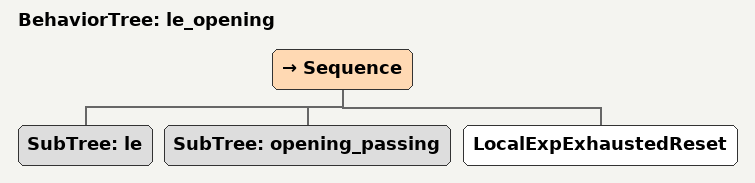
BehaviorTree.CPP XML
<?xml version="1.0" encoding="UTF-8"?>
<root BTCPP_format="4">
  <include path="./le.xml" />
  <include path="./opening_passing.xml" />
  <BehaviorTree ID="le_opening">
    <Sequence>
      <SubTree ID="le"/>
      <SubTree ID="opening_passing"/>
      <LocalExpExhaustedReset/>
    </Sequence>
  </BehaviorTree>

</root>
